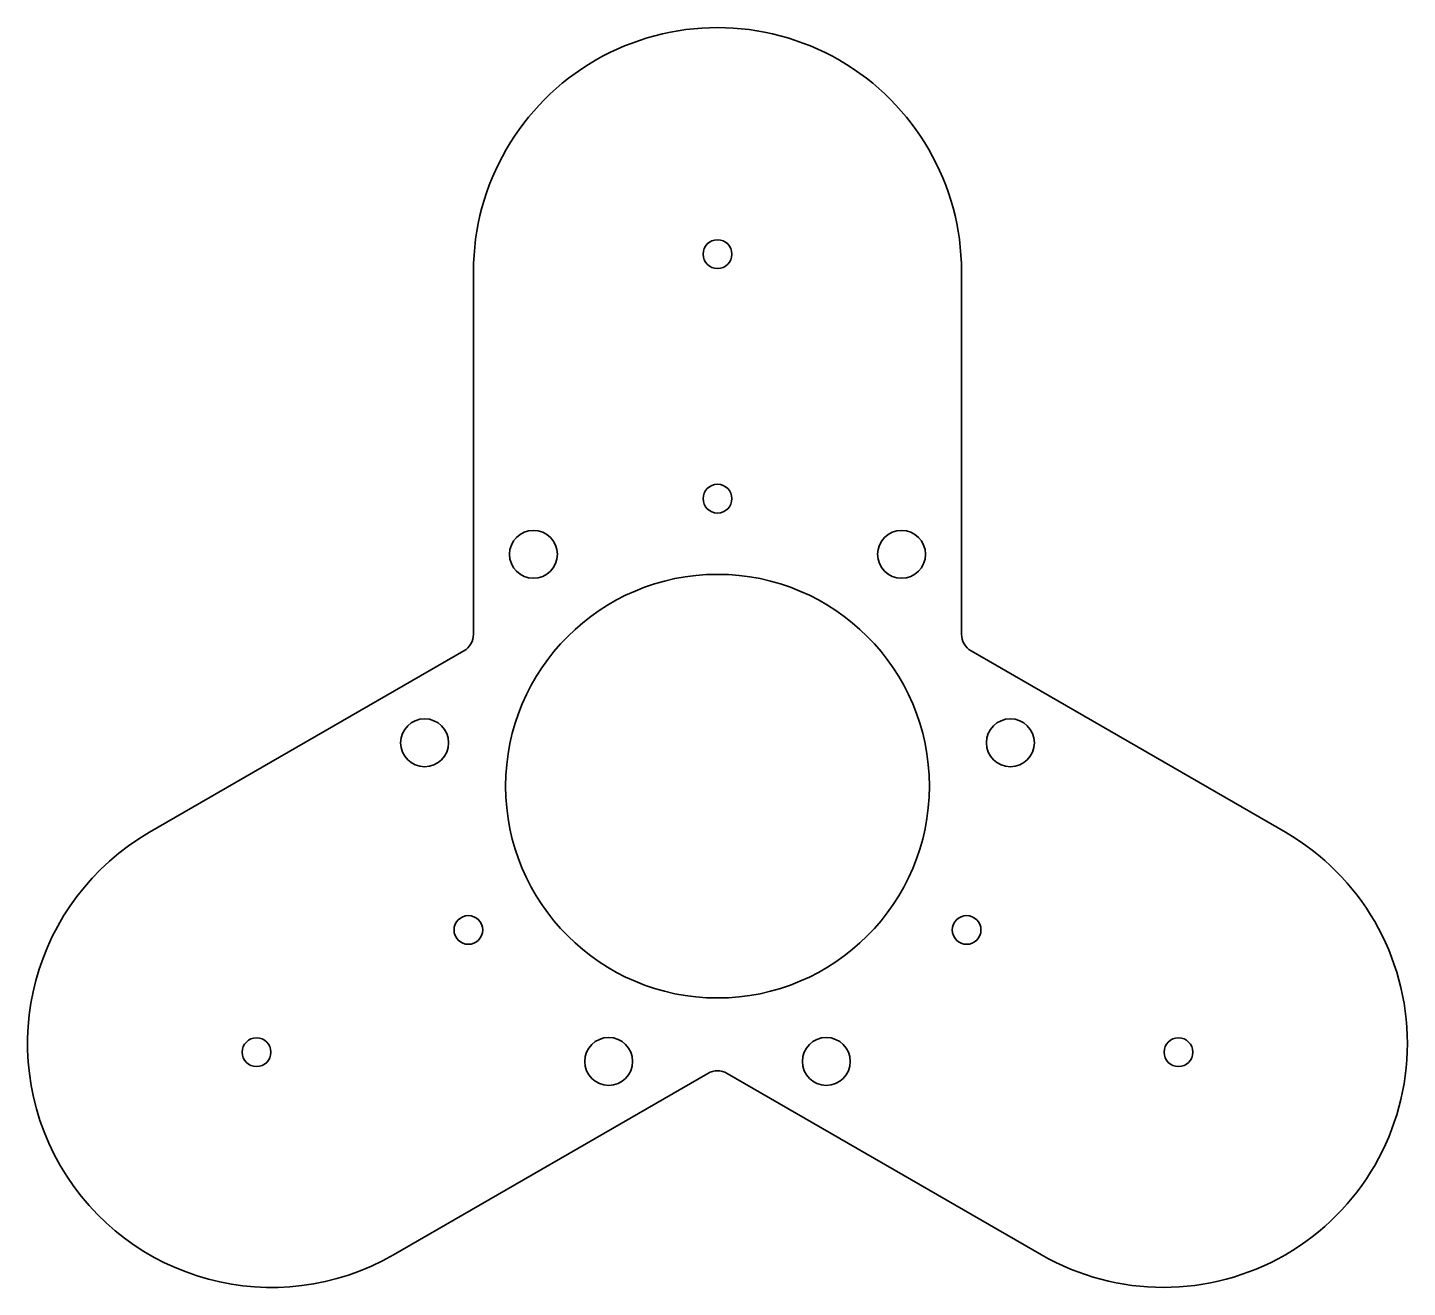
# Model space of a CAD drawing. Extents: x 78.5 to 150.5, y 48.1 to 113.9.
import ezdxf

# ---------------------------------------------------------------- set-up
doc = ezdxf.new("R2010")
doc.units = 0

msp = doc.modelspace()

# ---------------------------------------------------------------- linework, layer by layer
at = {"color": 7, "lineweight": 35, "ltscale": 0.473147}
for p, q in [((101.775002, 101.137497), (101.775002, 82.211632)), ((127.224998, 82.211632), (127.224998, 101.137497)), ((101.275002, 81.345604), (84.88472, 71.882675)), ((144.11528, 71.882675), (127.724998, 81.345604)), ((97.609718, 49.842323), (114, 59.30526)), ((115, 59.30526), (131.390289, 49.842323))]:
    msp.add_line(p, q, dxfattribs=at)
at = {"color": 7, "lineweight": 35}
for centre, radius in [((114.5, 102.044365), 0.75), ((114.5, 89.287498), 0.75), ((104.901772, 86.382317), 1.25), ((124.098228, 86.382317), 1.25), ((114.5, 74.287498), 11.05), ((99.226463, 76.552399), 1.25), ((129.773529, 76.552399), 1.25), ((101.509621, 66.787498), 0.75), ((127.490379, 66.787498), 0.75), ((108.824692, 59.92778), 1.25), ((120.175308, 59.92778), 1.25), ((90.461845, 60.409065), 0.75), ((138.538147, 60.409065), 0.75)]:
    msp.add_circle(centre, radius, dxfattribs=at)
for centre, radius, start, end in [((114.5, 101.137497), 12.725, 0, 180.000005), ((100.775002, 82.211632), 1, 299.999998, 360), ((128.225006, 82.211632), 1, 179.999995, 239.999997), ((91.247215, 60.862499), 12.725, 120.000003, 299.999998), ((137.752777, 60.862499), 12.725, 239.999997, 60.000002), ((114.5, 58.439232), 1, 60.000002, 120.000003)]:
    msp.add_arc(centre, radius, start, end, dxfattribs=at)

doc.saveas('drawing.dxf')
